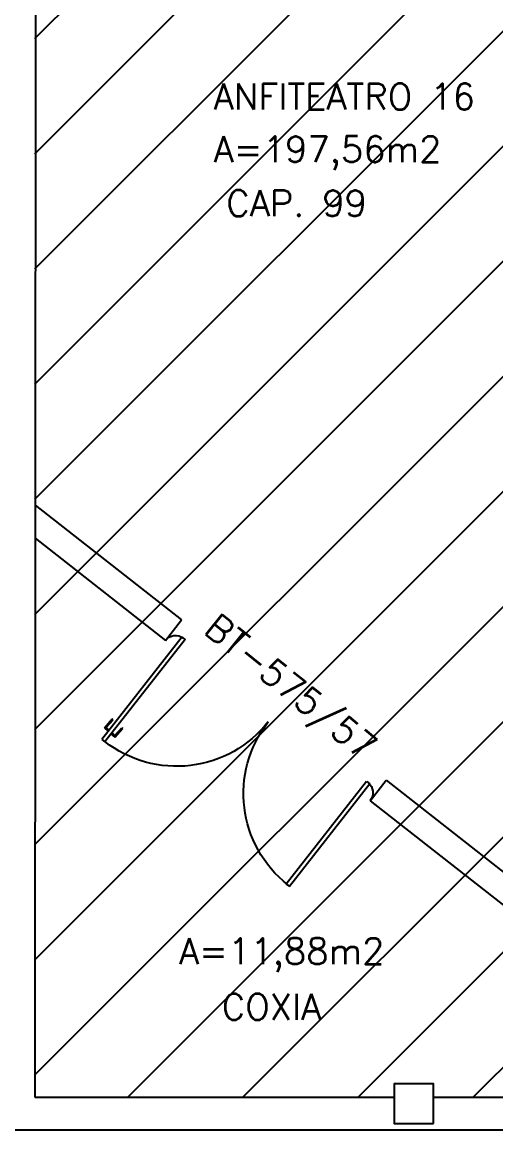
# Model space of a CAD drawing. Extents: x 34 to 586, y 527 to 658.
# Drawn here: x 142.07 to 145.71, y 597.07 to 605.57 of the extents above; entities that cross this region are included whole.
import ezdxf

# ---------------------------------------------------------------- set-up
doc = ezdxf.new("R2010")
doc.units = 0
doc.header["$LTSCALE"] = 0.02
doc.header["$MEASUREMENT"] = 0
doc.layers.get('0').update_dxf_attribs({"linetype": 'CONTINUOUS'})
for name, color, linetype in [('ALV', 2, 'CONTINUOUS'), ('AREA', 2, 'CONTINUOUS'), ('ESTR', 3, 'CONTINUOUS'), ('PORTA', 2, 'CONTINUOUS'), ('TEXTO', 2, 'CONTINUOUS'), ('TEXTO-ENDEREÇO', 2, 'CONTINUOUS')]:
    doc.layers.add(name, color=color, linetype=linetype)
doc.styles.add('UNB-100', font='simplex.shx', dxfattribs={"height": 0.2})
doc.styles.add('UNB-100-1', font='simplex.shx', dxfattribs={"height": 0.2})

# ---------------------------------------------------------------- blocks, each defined once
blk = doc.blocks.new('PTDP-TTN')
for p, q in [((0.0842, 0.9005), (0.1149, 0.9005)), ((0.0842, -0.0995), (0.0842, 0.9005)), ((0.1142, -0.0995), (0.1142, 0.9005)), ((1.8842, 0.9005), (1.9142, 0.9005)), ((1.8842, -0.0995), (1.8842, 0.9005)), ((1.9142, -0.0995), (1.9142, 0.9005)), ((0.0842, -0.0995), (0.1149, -0.0995)), ((1.8852, -0.1014), (1.9154, -0.1014))]:
    blk.add_line(p, q)
for centre, radius, start, end in [((0.114, 0.0058), 0.8921, 0, 90), ((1.8993, 0.0058), 0.8921, 90, 180), ((0.098, 0), 0.098, 180, 270), ((1.896, -0.0009), 0.0991, 271.7192, 0)]:
    blk.add_arc(centre, radius, start, end)

msp = doc.modelspace()

# ---------------------------------------------------------------- hatches: boundary and pattern name
h = msp.add_hatch()
h.set_pattern_fill('ANSI31', color=1, scale=5, style=0)
h.set_pattern_definition([(45, (0, 100), (-0.44194174, 0.44194174), [])])
h.paths.add_polyline_path([(90.9761, 612.4195), (73.1511, 612.4195), (73.1511, 597.3188), (90.9761, 597.3188)])
h.paths.add_polyline_path([(114.9826, 612.4195), (97.1576, 612.4195), (97.1576, 597.3188), (114.9826, 597.3188)])
h.paths.add_polyline_path([(135.9718, 612.4195), (121.2288, 612.4195), (121.2288, 597.3197), (135.9718, 597.3197)])
h.paths.add_polyline_path([(156.9119, 612.4195), (142.169, 612.4195), (142.169, 597.3197), (156.9119, 597.3197)])
h.paths.add_polyline_path([(210.9288, 612.4195), (193.1718, 612.4195), (193.1718, 597.3197), (210.9288, 597.3197)])
h.paths.add_polyline_path([(231.9718, 612.4195), (217.2288, 612.4195), (217.2288, 597.3197), (231.9718, 597.3197)])

# ---------------------------------------------------------------- linework, layer by layer
at = {"layer": 'ALV'}
for p, q in [((142.1761, 612.4195), (142.169, 597.3188)), ((142.1718, 601.8639), (143.2951, 600.9836)), ((142.1718, 601.6099), (143.1718, 600.8262)), ((143.1718, 600.8262), (143.2951, 600.9836)), ((144.7421, 599.5956), (144.8655, 599.753)), ((144.8655, 599.753), (147.9718, 597.3188)), ((144.7421, 599.5956), (147.6475, 597.3188)), ((142.169, 597.3188), (144.9288, 597.3188)), ((145.2288, 597.3188), (150.9288, 597.3188)), ((137.9714, 597.0688), (151.0769, 597.0688))]:
    msp.add_line(p, q, dxfattribs=at)
at = {"layer": 'ESTR'}
msp.add_lwpolyline([(145.2288, 597.1174), (145.2288, 597.4229), (144.9288, 597.4229), (144.9288, 597.1174), (145.2283, 597.1174)], dxfattribs=at)
at = {"layer": 'PORTA'}
for p, q in [((142.7029, 600.156), (142.7632, 600.2228)), ((142.717, 600.1567), (142.7707, 600.2161)), ((142.7707, 600.2161), (142.7633, 600.2227)), ((142.7029, 600.156), (142.7326, 600.1291)), ((142.717, 600.1567), (142.7393, 600.1366)), ((142.7839, 600.0963), (142.8375, 600.1557)), ((142.7846, 600.0822), (142.8449, 600.149)), ((142.8375, 600.1557), (142.8448, 600.1491)), ((142.7846, 600.0822), (142.7549, 600.109)), ((142.7839, 600.0963), (142.7616, 600.1164))]:
    msp.add_line(p, q, dxfattribs=at)

# ---------------------------------------------------------------- block references
at = {"layer": 'PORTA', "xscale": -1, "rotation": 141.9162603993694}
msp.add_blockref('PTDP-TTN', (143.1718, 600.8262), dxfattribs=at)

# ---------------------------------------------------------------- texts
at = {"layer": 'AREA', "style": 'UNB-100'}
for s, p in [('A=197,56m2', (143.5414, 604.497)), ('A=11,88m2', (143.2755, 598.3414))]:
    msp.add_text(s, height=0.2, rotation=360, dxfattribs=at).set_placement(p)
at = {"layer": 'TEXTO', "style": 'UNB-100'}
for s, p in [('ANFITEATRO 16', (143.5414, 604.9001)), ('CAP. 99', (143.6387, 604.0817)), ('COXIA', (143.6045, 597.9131))]:
    msp.add_text(s, height=0.2, rotation=360, dxfattribs=at).set_placement(p)
at = {"layer": 'TEXTO-ENDEREÇO', "style": 'UNB-100-1'}
msp.add_text('BT-575/57', height=0.2, rotation=321.07742, dxfattribs=at).set_placement((143.4557, 600.8901))

doc.saveas('drawing.dxf')
